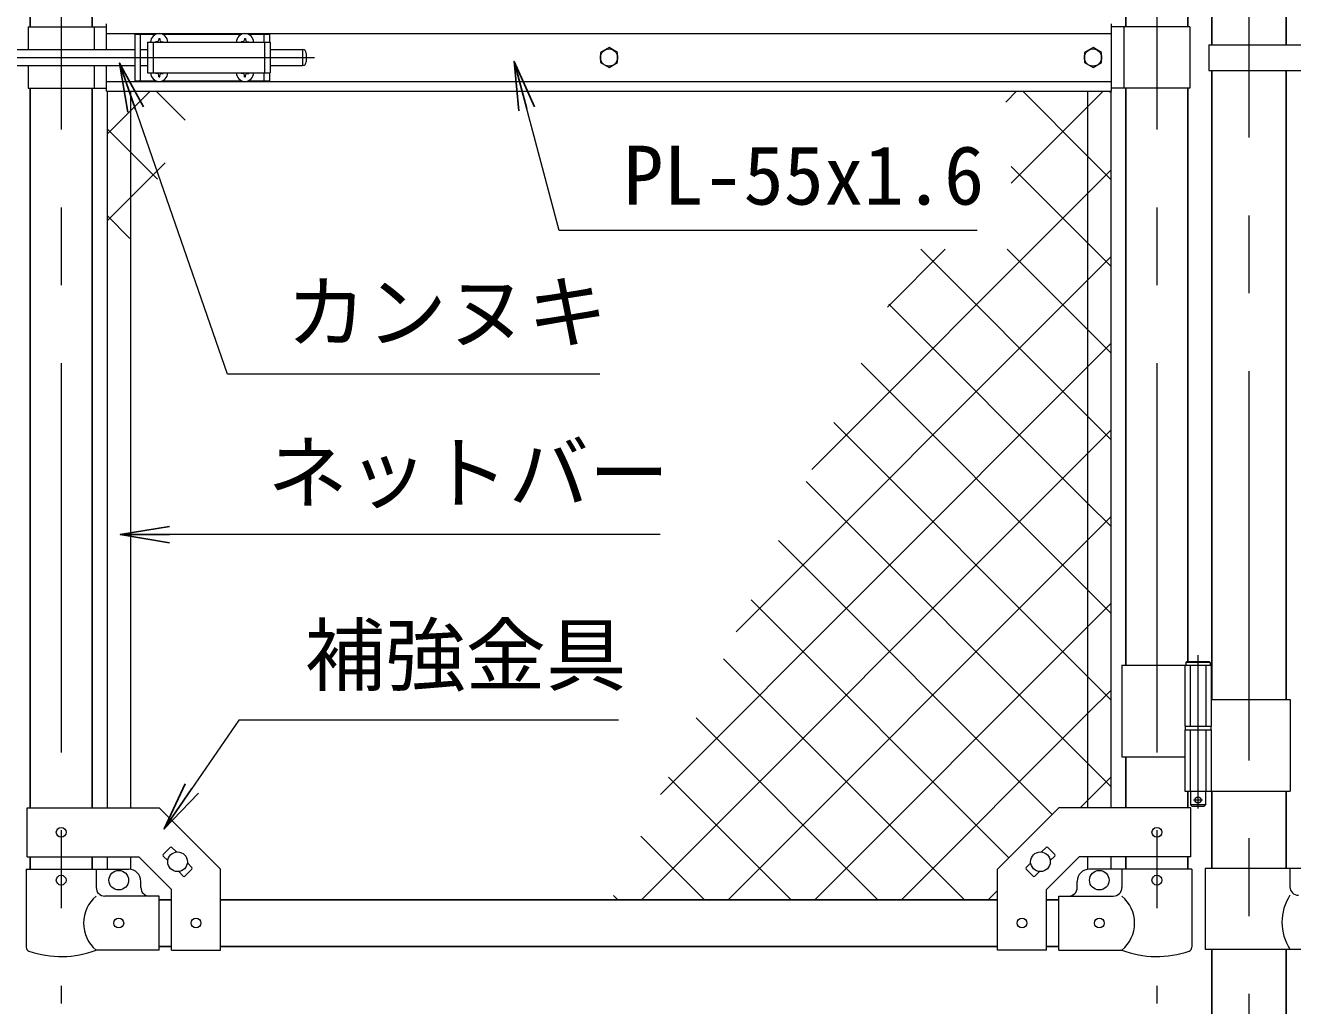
# Model space of a CAD drawing. Units: millimetres, scale not verified. Extents: x -4200 to 4200, y -2970 to 2970.
# Drawn here: x -2583 to -1548, y -537 to 263 of the extents above; entities that cross this region are included whole.
import ezdxf
from ezdxf.enums import TextEntityAlignment as Align

# ---------------------------------------------------------------- set-up
doc = ezdxf.new("R2010")
doc.units = ezdxf.units.MM
doc.header["$LTSCALE"] = 10
doc.linetypes.add('DASHED', pattern=[7.5, 6, -1.5])
doc.linetypes.add('USER1', pattern=[50.8, 31.75, -6.35, 6.35, -6.35])
for name, color, linetype, lineweight in [('0-1_D-BMK', 2, 'USER1', 13), ('0-2_D-STR1', 1, 'Continuous', 25), ('0-3_D-STR3', 3, 'Continuous', 13), ('0-A_D-STR-TXT', 7, 'Continuous', 13), ('0-B_D-STR2', 7, 'Continuous', 13)]:
    doc.layers.add(name, color=color, linetype=linetype, lineweight=lineweight)
doc.layers.add('0-8_0', color=7, linetype='Continuous')
doc.styles.add('ＭＳ ゴシック', font='')
doc.styles.get('ＭＳ ゴシック').set_extended_font_data('MS Gothic')

# ---------------------------------------------------------------- blocks, each defined once
blk = doc.blocks.new('_Open')
at = {"layer": '0-8_0'}
blk.add_line((-10, 1.667), (0, 0), dxfattribs=at)
blk.add_lwpolyline([(-10, -1.667), (0, 0), (-10, 0)], dxfattribs=at)

msp = doc.modelspace()

# ---------------------------------------------------------------- linework, layer by layer
at = {"layer": '0-1_D-BMK'}
for p, q in [((-2553.4, 1003.1), (-2553.4, -535.29)), ((-1659.2, 1003.1), (-1659.2, -535.29)), ((-1584.05, 996.61), (-1584.05, -799.21)), ((-2664.09, 236.37), (-2344.09, 236.37)), ((-1625.64, -251.21), (-1625.64, -376.1)), ((-1629.26, -369.13), (-1622.01, -369.13))]:
    msp.add_line(p, q, dxfattribs=at)
at = {"layer": '0-2_D-STR1'}
for p, q in [((-2578.8, 848.32), (-2578.8, 261.37)), ((-2528, 848.32), (-2528, 261.37)), ((-1684.6, 731.87), (-1684.6, 261.37)), ((-1633.8, 703.87), (-1633.8, 261.37)), ((-1614.3, 703.87), (-1614.3, 246.87)), ((-1553.8, 703.87), (-1553.8, 246.87)), ((-1614.3, 225.87), (-1614.3, -287.13)), ((-1553.8, 225.87), (-1553.8, -287.13)), ((-2578.8, 211.37), (-2578.8, -375.58)), ((-2528, 211.37), (-2528, -375.58)), ((-1684.6, 211.37), (-1684.6, -259.13)), ((-1633.8, 211.37), (-1633.8, -256.13)), ((-1684.6, -334.13), (-1684.6, -375.58)), ((-1633.8, -362.13), (-1633.8, -375.58)), ((-1614.3, -362.13), (-1614.3, -424.93)), ((-1553.8, -362.13), (-1553.8, -424.93)), ((-2578.8, -415.58), (-2578.8, -425.63)), ((-2528, -415.58), (-2528, -425.63)), ((-1684.6, -415.58), (-1684.6, -425.63)), ((-1633.8, -415.58), (-1633.8, -425.63)), ((-2473.4, -450.63), (-2463.4, -450.63)), ((-2423.4, -450.63), (-1789.2, -450.63)), ((-1749.2, -450.63), (-1739.2, -450.63)), ((-2473.4, -488.63), (-2463.4, -488.63)), ((-2423.4, -488.63), (-1789.2, -488.63)), ((-1749.2, -488.63), (-1739.2, -488.63)), ((-1614.3, -490.93), (-1614.3, -788.63)), ((-1553.8, -490.93), (-1553.8, -788.63))]:
    msp.add_line(p, q, dxfattribs=at)
at = {"layer": '0-3_D-STR3'}
for p, q in [((-2580.4, 261.37), (-2580.4, 242.87)), ((-2580.4, 261.37), (-2516.3, 261.37)), ((-2526.4, 261.37), (-2526.4, 242.87)), ((-2516.3, 242.87), (-2516.3, 263.87)), ((-1696.3, 208.87), (-1696.3, 263.87)), ((-1632.2, 261.37), (-1696.3, 261.37)), ((-1686.2, 261.37), (-1686.2, 211.37)), ((-1632.2, 261.37), (-1632.2, 211.37)), ((-2516.3, 255.87), (-1696.3, 255.87)), ((-2493.4, 255.37), (-2493.4, 217.37)), ((-2493.4, 255.37), (-2475.99, 255.37)), ((-2488.9, 255.37), (-2488.9, 217.37)), ((-2482.9, 248.87), (-2482.9, 223.87)), ((-2482.9, 248.87), (-2382.9, 248.87)), ((-2475.25, 249.28), (-2476.55, 249.26)), ((-2476.55, 249.26), (-2476.55, 248.87)), ((-2473.79, 252.02), (-2473.81, 250.72)), ((-2473.79, 252.02), (-2473, 252.02)), ((-2473, 252.02), (-2472.98, 250.72)), ((-2470.8, 255.37), (-2405.99, 255.37)), ((-2405.25, 249.28), (-2406.55, 249.26)), ((-2406.55, 249.26), (-2406.55, 248.87)), ((-2403.79, 252.02), (-2403.81, 250.72)), ((-2403.79, 252.02), (-2403, 252.02)), ((-2403, 252.02), (-2402.98, 250.72)), ((-2401.54, 249.28), (-2400.25, 249.26)), ((-2400.8, 255.37), (-2383.4, 255.37)), ((-2400.25, 249.26), (-2400.25, 248.87)), ((-2387.9, 255.37), (-2387.9, 248.87)), ((-2383.4, 255.37), (-2383.4, 248.87)), ((-2382.9, 248.87), (-2382.9, 223.87)), ((-2616.75, 242.87), (-2493.4, 242.87)), ((-2488.9, 242.87), (-2482.9, 242.87)), ((-2382.9, 242.87), (-2356.4, 242.87)), ((-2356.4, 242.87), (-2356.4, 229.87)), ((-2353.4, 239.87), (-2353.4, 232.87)), ((-1616.85, 246.87), (-1616.85, 225.87)), ((-1616.85, 246.87), (-1502.05, 246.87)), ((-2616.75, 229.87), (-2493.4, 229.87)), ((-2580.4, 229.87), (-2580.4, 211.37)), ((-2526.4, 229.87), (-2526.4, 211.37)), ((-2516.3, 208.87), (-2516.3, 229.87)), ((-2488.9, 229.87), (-2482.9, 229.87)), ((-2382.9, 229.87), (-2356.4, 229.87)), ((-2493.4, 217.37), (-2475.99, 217.37)), ((-2482.9, 223.87), (-2382.9, 223.87)), ((-2476.55, 223.47), (-2476.55, 223.87)), ((-2475.25, 223.45), (-2476.55, 223.47)), ((-2473.79, 220.72), (-2473.81, 222.01)), ((-2473.79, 220.72), (-2473, 220.72)), ((-2473, 220.72), (-2472.98, 222.01)), ((-2471.54, 223.45), (-2470.25, 223.47)), ((-2470.8, 217.37), (-2405.99, 217.37)), ((-2470.25, 223.47), (-2470.25, 223.87)), ((-2406.55, 223.47), (-2406.55, 223.87)), ((-2405.25, 223.45), (-2406.55, 223.47)), ((-2403.79, 220.72), (-2403.81, 222.01)), ((-2403.79, 220.72), (-2403, 220.72)), ((-2403, 220.72), (-2402.98, 222.01)), ((-2401.54, 223.45), (-2400.25, 223.47)), ((-2400.8, 217.37), (-2383.4, 217.37)), ((-2400.25, 223.47), (-2400.25, 223.87)), ((-2387.9, 223.87), (-2387.9, 217.37)), ((-2383.4, 223.87), (-2383.4, 217.37)), ((-1616.85, 225.87), (-1502.05, 225.87)), ((-2580.4, 211.37), (-2516.3, 211.37)), ((-2516.3, 216.87), (-1696.3, 216.87)), ((-2516.3, 208.87), (-1696.3, 208.87)), ((-2515.9, 208.87), (-2515.9, -375.58)), ((-2496.9, 208.87), (-2496.9, -375.58)), ((-1715.7, 208.87), (-1715.7, -375.58)), ((-1696.7, 208.87), (-1696.7, -375.58)), ((-1632.2, 211.37), (-1696.3, 211.37)), ((-1615.64, -257.13), (-1635.64, -257.13)), ((-1634.64, -256.13), (-1616.64, -256.13)), ((-1615.64, -257.13), (-1616.64, -256.13)), ((-1615.64, -257.13), (-1615.64, -259.13)), ((-1687.75, -259.13), (-1687.75, -334.13)), ((-1687.75, -259.13), (-1614.84, -259.13)), ((-1636.44, -259.13), (-1636.44, -309.13)), ((-1614.84, -259.13), (-1614.84, -309.13)), ((-1614.84, -287.13), (-1550.5, -287.13)), ((-1550.5, -287.13), (-1550.5, -362.13)), ((-1636.44, -309.13), (-1614.84, -309.13)), ((-1636.14, -309.13), (-1636.14, -312.13)), ((-1615.14, -309.13), (-1615.14, -312.13)), ((-1636.44, -312.13), (-1614.84, -312.13)), ((-1636.44, -312.13), (-1636.44, -362.13)), ((-1636.14, -312.13), (-1615.14, -312.13)), ((-1614.84, -312.13), (-1614.84, -362.13)), ((-1687.75, -334.13), (-1636.55, -334.13)), ((-1636.44, -362.13), (-1550.5, -362.13)), ((-1631.64, -362.13), (-1631.64, -373.13)), ((-2581.1, -415.58), (-2581.1, -375.58)), ((-1630.64, -374.13), (-1631.64, -373.13)), ((-1631.5, -415.58), (-1631.5, -375.58)), ((-1630.64, -374.13), (-1620.64, -374.13)), ((-1620.64, -374.13), (-1619.64, -373.13)), ((-2470.06, -413.57), (-2464.41, -407.92)), ((-2462.99, -407.92), (-2459.28, -411.63)), ((-1749.6, -407.92), (-1753.32, -411.63)), ((-1742.53, -413.57), (-1748.19, -407.92)), ((-2581.1, -415.58), (-2489.96, -415.58)), ((-2515.9, -415.58), (-2515.9, -425.63)), ((-2496.9, -415.58), (-2496.9, -425.63)), ((-2489.96, -415.58), (-2463.4, -442.15)), ((-2470.06, -414.99), (-2466.35, -418.7)), ((-2450.44, -420.46), (-2446.73, -424.18)), ((-1762.15, -420.46), (-1765.86, -424.18)), ((-1722.63, -415.58), (-1749.2, -442.15)), ((-1742.53, -414.99), (-1746.24, -418.7)), ((-1631.5, -415.58), (-1722.63, -415.58)), ((-1715.7, -415.58), (-1715.7, -425.63)), ((-1696.7, -415.58), (-1696.7, -425.63)), ((-2581.95, -425.63), (-2524.85, -425.63)), ((-2581.95, -425.63), (-2581.95, -489.33)), ((-2524.85, -425.63), (-2524.85, -440.63)), ((-2524.85, -425.63), (-2498.4, -425.63)), ((-2457.52, -427.53), (-2453.8, -431.25)), ((-2452.39, -431.25), (-2446.73, -425.59)), ((-2423.4, -491.83), (-2423.4, -425.58)), ((-1789.2, -491.83), (-1789.2, -425.58)), ((-1760.21, -431.25), (-1765.86, -425.59)), ((-1755.08, -427.53), (-1758.79, -431.25)), ((-1687.75, -425.63), (-1714.2, -425.63)), ((-1630.65, -425.63), (-1687.75, -425.63)), ((-1687.75, -425.63), (-1687.75, -440.63)), ((-1630.65, -425.63), (-1630.65, -489.33)), ((-1619.75, -424.93), (-1529.05, -424.93)), ((-1619.75, -424.93), (-1619.75, -490.93)), ((-1550.65, -424.93), (-1550.65, -439.93)), ((-2488.4, -440.63), (-2488.4, -435.63)), ((-2463.4, -491.83), (-2463.4, -442.15)), ((-1749.2, -491.83), (-1749.2, -442.15)), ((-1724.2, -440.63), (-1724.2, -435.63)), ((-2473.4, -447.63), (-2517.85, -447.63)), ((-2473.4, -491.63), (-2473.4, -447.63)), ((-1739.2, -447.63), (-1694.75, -447.63)), ((-1739.2, -491.63), (-1739.2, -447.63)), ((-2473.4, -491.63), (-2524.85, -491.63)), ((-2463.4, -491.83), (-2423.4, -491.83)), ((-1749.2, -491.83), (-1789.2, -491.83)), ((-1739.2, -491.63), (-1687.75, -491.63)), ((-1619.75, -490.93), (-1504.05, -490.93))]:
    msp.add_line(p, q, dxfattribs=at)
at = {"layer": '0-3_D-STR3', "linetype": 'DASHED'}
for p, q in [((-2478.4, 248.87), (-2478.4, 223.87)), ((-2387.4, 248.87), (-2387.4, 223.87)), ((-1631.94, -259.13), (-1631.94, -309.13)), ((-1619.34, -259.13), (-1619.34, -309.13)), ((-1631.94, -312.13), (-1631.94, -362.13)), ((-1619.34, -312.13), (-1619.34, -362.13))]:
    msp.add_line(p, q, dxfattribs=at)
at = {"layer": '0-3_D-STR3'}
for points in [[(-2471.54, 249.28), (-2470.25, 249.26), (-2470.25, 248.87)], [(-1634.64, -256.13), (-1635.64, -257.13), (-1635.64, -259.13)], [(-1619.64, -362.13), (-1619.64, -373.13), (-1631.64, -373.13)], [(-2581.1, -375.58), (-2473.4, -375.58), (-2423.4, -425.58)], [(-1631.5, -375.58), (-1739.2, -375.58), (-1789.2, -425.58)]]:
    msp.add_lwpolyline(points, dxfattribs=at)
for points in [[(-2106.3, 244.47), (-2113.31, 240.42), (-2113.31, 232.32), (-2106.3, 228.27), (-2099.28, 232.32), (-2099.28, 240.42)], [(-1711.3, 244.47), (-1718.31, 240.42), (-1718.31, 232.32), (-1711.3, 228.27), (-1704.28, 232.32), (-1704.28, 240.42)]]:
    msp.add_lwpolyline(points, close=True, dxfattribs=at)
for centre, radius in [((-2106.3, 236.37), 7.03), ((-1711.3, 236.37), 7.03), ((-1625.64, -369.13), 2.5), ((-2553.4, -395.58), 4), ((-1659.2, -395.58), 4), ((-2458.4, -419.58), 8), ((-1754.2, -419.58), 8), ((-2553.4, -434.63), 4), ((-2506.4, -434.63), 8), ((-1706.2, -434.63), 8), ((-1659.2, -434.63), 4), ((-2506.4, -469.63), 4), ((-2443.4, -469.58), 4), ((-1769.2, -469.58), 4), ((-1706.2, -469.63), 4)]:
    msp.add_circle(centre, radius, dxfattribs=at)
for centre, radius, start, end in [((-2473.4, 248.87), 7, 0, 180), ((-2475.3, 250.77), 1.49, 270, 0), ((-2471.49, 250.77), 1.49, 180, 270), ((-2403.4, 248.87), 7, 0, 180), ((-2405.3, 250.77), 1.49, 270, 0), ((-2401.49, 250.77), 1.49, 180, 270), ((-2356.4, 239.87), 3, 0, 90), ((-2356.4, 232.87), 3, 270, 0), ((-2473.4, 223.87), 7, 180, 0), ((-2475.3, 221.96), 1.49, 0, 90), ((-2471.49, 221.96), 1.49, 90, 180), ((-2403.4, 223.87), 7, 180, 0), ((-2405.3, 221.96), 1.49, 0, 90), ((-2401.49, 221.96), 1.49, 90, 180), ((-2469.36, -414.28), 1, 135, 225), ((-2463.7, -408.62), 1, 45, 135), ((-1748.89, -408.62), 1, 45, 135), ((-1743.24, -414.28), 1, 315, 45), ((-2498.4, -435.63), 10, 0, 90), ((-2453.09, -430.54), 1, 225, 315), ((-2447.44, -424.89), 1, 315, 45), ((-1765.16, -424.89), 1, 135, 225), ((-1759.5, -430.54), 1, 225, 315), ((-1714.2, -435.63), 10, 90, 180), ((-2517.85, -440.63), 7, 180, 270), ((-2481.4, -440.63), 7, 180, 270), ((-1731.2, -440.63), 7, 270, 0), ((-1694.75, -440.63), 7, 270, 0), ((-1543.65, -439.93), 7, 180, 270), ((-2506.65, -469.63), 28.55, 129.59418, 230.40582), ((-1705.94, -469.63), 28.55, 309.59418, 50.40582), ((-1516.43, -468.93), 40.68, 147.25964, 212.74036), ((-2578.65, -489.33), 3.3, 180, 250.77949), ((-2553.4, -416.9), 80, 250.77949, 290.9084), ((-1659.2, -416.9), 80, 249.0916, 289.22051), ((-1633.95, -489.33), 3.3, 289.22051, 0)]:
    msp.add_arc(centre, radius, start, end, dxfattribs=at)
at = {"layer": '0-A_D-STR-TXT'}
msp.add_line((-2064.55, -152.73), (-2503.14, -152.73), dxfattribs=at)
for points in [[(-2113.69, -21.8), (-2417.66, -21.8), (-2505.1, 229.95)], [(-1805.77, 95.22), (-2147.05, 95.22), (-2183.27, 231.26)], [(-2098.49, -304.05), (-2408.55, -304.05), (-2468.26, -391.19)]]:
    msp.add_lwpolyline(points, dxfattribs=at)
at = {"layer": '0-B_D-STR2'}
for p, q in [((-2452.27, 185.32), (-2475.82, 208.87)), ((-1782.59, 200), (-1773.72, 208.87)), ((-1696.7, 207.56), (-1698, 208.87)), ((-1715.7, 125.47), (-1696.7, 144.47)), ((-1940.8, -99.63), (-1715.7, 125.47)), ((-2497.25, 88.88), (-2515.9, 107.52)), ((-1879.01, 32.87), (-1831.88, 80)), ((-1715.7, -56.28), (-1851.97, 80)), ((-1715.7, 14.43), (-1781.26, 80)), ((-1715.7, 54.76), (-1696.7, 73.76)), ((-2002.58, -232.12), (-1715.7, 54.76)), ((-1715.7, -126.99), (-1877.91, 35.23)), ((-1696.7, -4.57), (-1715.7, 14.43)), ((-1715.7, -15.95), (-1696.7, 3.05)), ((-2064.36, -364.61), (-1715.7, -15.95)), ((-1715.7, -197.7), (-1900.4, -13)), ((-1715.7, -268.41), (-1922.89, -61.22)), ((-1696.7, -75.28), (-1715.7, -56.28)), ((-1715.7, -86.66), (-1696.7, -67.66)), ((-2079.67, -450.63), (-1715.7, -86.66)), ((-1715.7, -339.12), (-1945.37, -109.44)), ((-1696.7, -145.99), (-1715.7, -126.99)), ((-1715.7, -157.37), (-1696.7, -138.37)), ((-2008.96, -450.63), (-1715.7, -157.37)), ((-1744.57, -380.96), (-1967.86, -157.67)), ((-1779.93, -416.31), (-1990.35, -205.89)), ((-1696.7, -216.7), (-1715.7, -197.7)), ((-1715.7, -228.08), (-1696.7, -209.08)), ((-1938.25, -450.63), (-1715.7, -228.08)), ((-1816.32, -450.63), (-2012.84, -254.11)), ((-1696.7, -287.41), (-1715.7, -268.41)), ((-1715.7, -298.79), (-1696.7, -279.79)), ((-1867.54, -450.63), (-1715.7, -298.79)), ((-1887.03, -450.63), (-2035.32, -302.34)), ((-1696.7, -358.12), (-1715.7, -339.12)), ((-1957.74, -450.63), (-2057.81, -350.56)), ((-2028.45, -450.63), (-2080.3, -398.79)), ((-1796.83, -450.63), (-1789.2, -443)), ((-2099.16, -450.63), (-2102.78, -447.01))]:
    msp.add_line(p, q, dxfattribs=at)
for points in [[(-2515.9, 173.8), (-2496.9, 192.8), (-2480.83, 208.87)], [(-1778.05, 133.83), (-1715.7, 196.18), (-1703.01, 208.87)], [(-1696.7, 136.85), (-1715.7, 155.85), (-1768.71, 208.87)], [(-2474.76, 137.1), (-2496.9, 159.24), (-2515.9, 178.24)], [(-2515.9, 103.09), (-2496.9, 122.09), (-2468.54, 150.45)], [(-1696.7, 66.14), (-1715.7, 85.14), (-1778.05, 147.5)], [(-1721.78, -375.58), (-1715.7, -369.5), (-1696.7, -350.5)]]:
    msp.add_lwpolyline(points, dxfattribs=at)

# ---------------------------------------------------------------- block references
at = {"layer": '0-A_D-STR-TXT', "xscale": 4, "yscale": 4}
for p, rotation in [((-2505.76, 231.84), 109.15293), ((-2183.78, 233.19), 104.91069), ((-2505.14, -152.73), 180), ((-2469.39, -392.84), 235.58239)]:
    msp.add_blockref('_Open', p, dxfattribs=dict(at, rotation=rotation))

# ---------------------------------------------------------------- texts
at = {"layer": '0-A_D-STR-TXT', "style": 'ＭＳ ゴシック'}
for s, p in [('PL-55x1.6', (-2094.6, 101.97)), ('カンヌキ', (-2369.79, -9.73)), ('ネットバー', (-2385.11, -140.78)), ('補強金具', (-2354.58, -289.43))]:
    msp.add_text(s, height=48.09, dxfattribs=at).set_placement(p, align=Align.BOTTOM_LEFT)

doc.saveas('drawing.dxf')
